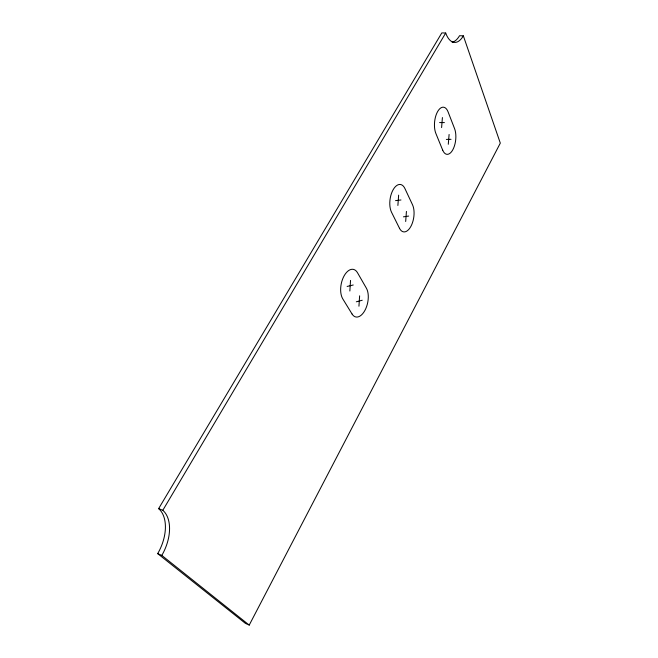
<?xml version="1.0" encoding="UTF-8"?>
<svg xmlns="http://www.w3.org/2000/svg" width="658" height="658" viewBox="0 0 658 658"><rect width="100%" height="100%" fill="white"/><g stroke="black" fill="none" stroke-linecap="round" stroke-linejoin="round"><path stroke-width="0.99" d="M349.859 291.025L350.533 280.407M358.947 306.2L359.63 295.829M397.884 205.452L398.641 195.138M405.682 221.491L406.43 211.407M441.6 127.578L442.415 117.56M448.287 144.275L449.101 134.462M249.226 625.1L500.31 143.123L463.347 35.845A27.455 12.642 -87 0 1 445.696 33.023L441.814 32.9L158.636 508.634A36.914 22.685 -64 0 1 157.69 553.625L245.409 623.365L249.226 625.1L161.81 555.41L157.69 553.625M161.81 555.41A37.029 22.627 -64.1 0 0 162.806 510.295L445.696 33.023M356.315 301.8L362.229 300.245M347.12 286.452L353.239 284.996M403.42 216.844L408.667 216.071M395.548 200.624L400.961 199.983M446.346 139.43L451.018 139.315M439.593 122.561L444.405 122.585M463.347 35.845L459.547 35.721A27.389 12.691 -87.1 0 1 452.145 42.186M158.636 508.634L162.806 510.295M352.079 314.039L342.785 298.888A16.647 9.023 -78.7 0 1 344.167 275.768A16.647 9.023 -78.7 0 1 357.5 272.741L366.383 288.179A16.327 8.686 -78.2 0 1 364.845 310.543A16.327 8.686 -78.2 0 1 352.079 314.039M399.505 228.301L391.535 212.254A15.948 8.151 -81.8 0 1 393.106 189.792A15.948 8.151 -81.8 0 1 404.9 188.517L412.517 204.778A15.636 7.863 -81.3 0 1 410.822 226.508A15.636 7.863 -81.3 0 1 399.505 228.301M442.711 150.189L435.876 133.475A15.414 7.345 -84.1 0 1 437.586 111.646A15.414 7.345 -84.1 0 1 448.057 111.819L454.596 128.697A15.101 7.106 -83.5 0 1 452.786 149.827A15.101 7.106 -83.5 0 1 442.711 150.189"/></g></svg>
